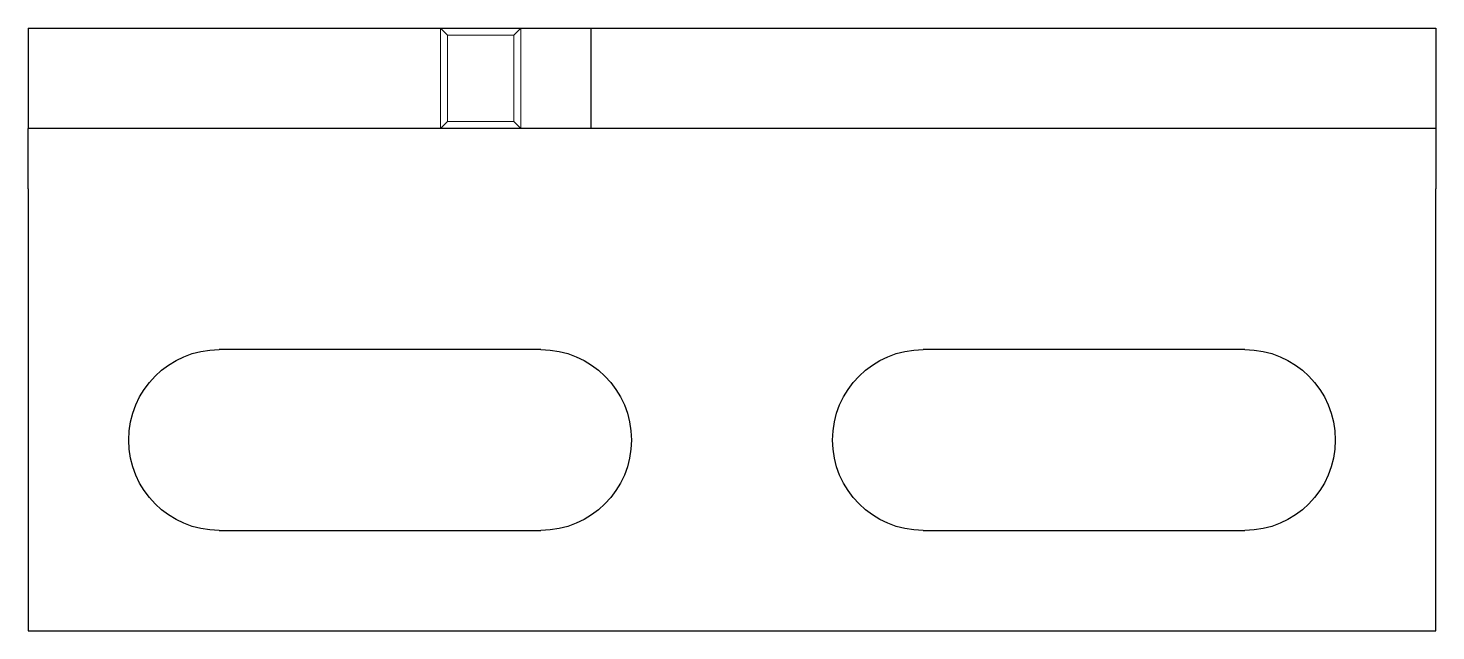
# Model space of a CAD drawing. Header units: millimetres. Extents: x 0 to 943, y 0 to 629.
# Drawn here: x 873 to 943, y 599 to 629 of the extents above.
import ezdxf
from ezdxf.lldxf.tags import DXFTag

# ---------------------------------------------------------------- set-up
doc = ezdxf.new("R2010")
doc.units = ezdxf.units.MM
doc.layers.add('ORTHO$32', color=7, linetype='Continuous', true_color=0xffffff)
tags = doc.linetypes.add('DASHED', pattern=[25.72, 12.86, -12.86]).pattern_tags.tags
tags[6:7] = [DXFTag(74, 4), DXFTag(75, 0), DXFTag(340, '0'), DXFTag(46, 0.0), DXFTag(50, 0.0), DXFTag(44, 0.0), DXFTag(45, 0.0)]
tags[4:5] = [DXFTag(74, 4), DXFTag(75, 0), DXFTag(340, '0'), DXFTag(46, 0.0), DXFTag(50, 0.0), DXFTag(44, 0.0), DXFTag(45, 0.0)]

msp = doc.modelspace()

# ---------------------------------------------------------------- linework, layer by layer
at = {"layer": 'ORTHO$32', "color": 251, "linetype": 'Continuous', "lineweight": 25}
for p, q in [((873, 629), (873, 624)), ((873, 629), (901, 629)), ((901, 624), (901, 629)), ((901, 629), (943, 629)), ((943, 629), (943, 624)), ((901, 624), (873, 624)), ((873, 621), (873, 624)), ((943, 624), (901, 624)), ((943, 624), (943, 621)), ((873, 621), (873, 599)), ((943, 599), (943, 621)), ((898.5, 613), (882.5, 613)), ((933.5, 613), (917.5, 613)), ((882.5, 604), (898.5, 604)), ((917.5, 604), (933.5, 604)), ((873, 599), (943, 599))]:
    msp.add_line(p, q, dxfattribs=at)
at = {"layer": 'ORTHO$32', "color": 53, "linetype": 'DASHED', "lineweight": 18}
for p, q in [((893.5, 629), (893.5, 624)), ((893.5, 629), (893.85, 628.65)), ((893.85, 628.65), (897.15, 628.65)), ((893.85, 628.65), (893.85, 624.35)), ((897.15, 628.65), (897.5, 629)), ((897.15, 624.35), (897.15, 628.65)), ((897.5, 629), (897.5, 624)), ((893.85, 624.35), (893.5, 624)), ((893.85, 624.35), (895.5, 624.35)), ((895.5, 624.35), (897.15, 624.35)), ((897.5, 624), (897.15, 624.35))]:
    msp.add_line(p, q, dxfattribs=at)
at = {"layer": 'ORTHO$32', "color": 251, "linetype": 'Continuous', "lineweight": 25, "extrusion": (0, 0, -1)}
for centre, start, end in [((-882.5, 608.5), 270, 90), ((-898.5, 608.5), 90, 270), ((-917.5, 608.5), 270, 90), ((-933.5, 608.5), 90, 270)]:
    msp.add_arc(centre, 4.5, start, end, dxfattribs=at)

doc.saveas('drawing.dxf')
